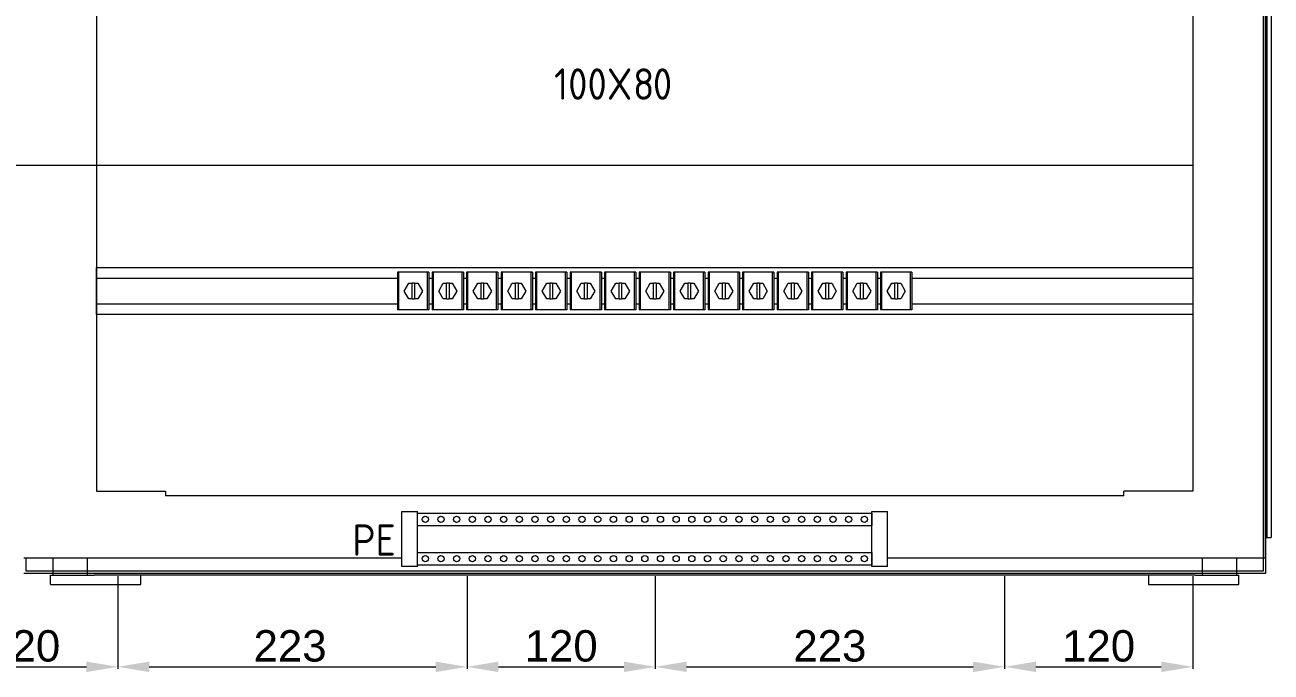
# Model space of a CAD drawing. Header units: millimetres. Extents: x 4962 to 7449, y 754 to 2938.
# Drawn here: x 6655 to 7449, y 754 to 1166 of the extents above; entities that cross this region are included whole.
import ezdxf
from ezdxf.enums import TextEntityAlignment as Align

# ---------------------------------------------------------------- set-up
doc = ezdxf.new("R2010")
doc.units = ezdxf.units.MM
doc.set_wipeout_variables(frame=1)
doc.layers.add('000-PI-Oprema', color=30, linetype='Continuous', lineweight=5)
for name, color, linetype in [('000-PI-ORMAR', 2, 'Continuous'), ('002-PI-Kabelska kanalica', 150, 'Continuous'), ('004-PI-DIN Šina', 3, 'Continuous')]:
    doc.layers.add(name, color=color, linetype=linetype)
doc.styles.add('PI0', font='isocpeur.ttf', dxfattribs={"width": 0.9})
doc.styles.get("Standard").update_dxf_attribs({"font": 'arial.ttf'})

# ---------------------------------------------------------------- blocks, each defined once
blk = doc.blocks.new('3240252_WCC_14-select__2', base_point=(55.67, 813.89))
at = {"layer": '000-PI-Oprema', "color": 7}
for p, q in [((55.67, 837.89), (55.67, 813.89)), ((56.54, 837.89), (55.67, 837.89)), ((74.8, 837.89), (56.54, 837.89)), ((56.54, 813.89), (56.54, 837.89)), ((75.67, 837.89), (74.8, 837.89)), ((74.8, 813.89), (74.8, 837.89)), ((75.67, 837.89), (75.67, 813.89)), ((59.9, 825.89), (62.79, 830.89)), ((62.79, 830.89), (64.87, 830.89)), ((64.87, 820.89), (64.87, 830.89)), ((66.47, 830.89), (64.87, 830.89)), ((66.47, 830.89), (68.56, 830.89)), ((66.47, 830.89), (66.47, 820.89)), ((68.56, 830.89), (71.45, 825.89)), ((62.79, 820.89), (59.9, 825.89)), ((64.87, 820.89), (62.79, 820.89)), ((64.87, 820.89), (66.47, 820.89)), ((68.56, 820.89), (66.47, 820.89)), ((71.45, 825.89), (68.56, 820.89)), ((56.54, 813.89), (55.67, 813.89)), ((74.8, 813.89), (56.54, 813.89)), ((75.67, 813.89), (74.8, 813.89))]:
    blk.add_line(p, q, dxfattribs=at)
blk = doc.blocks.new('Drfsicht1', base_point=(65.67, 825.89))
at = {"color": 0, "linetype": 'ByBlock', "lineweight": 0}
blk.add_wipeout([(55.67, 837.89), (75.67, 837.89), (75.67, 813.89), (55.67, 813.89)], dxfattribs=at).dxf.layer = '000-PI-Oprema'
at = {"layer": '000-PI-Oprema', "color": 0, "linetype": 'ByBlock', "lineweight": 0}
blk.add_blockref('3240252_WCC_14-select__2', (55.67, 813.89), dxfattribs=at)
blk = doc.blocks.new('Uvodnica_ WCC14')
at = {"layer": '000-PI-Oprema', "color": 7}
blk.add_blockref('Drfsicht1', (0, 0), dxfattribs=at)

msp = doc.modelspace()

# ---------------------------------------------------------------- linework, layer by layer
at = {"layer": '000-PI-ORMAR', "color": 0, "linetype": 'ByBlock', "lineweight": 0}
for p, q in [((7444.27, 2810.89), (7444.27, 826.39)), ((7445.77, 2810.89), (7445.77, 826.39)), ((7445.78, 826.39), (7445.78, 2810.89)), ((7446.55, 2790.39), (7446.55, 839.39)), ((7449.27, 2790.39), (7449.27, 839.39)), ((7445.78, 839.39), (7449.27, 839.39)), ((6653.78, 826.39), (7445.78, 826.39)), ((6655.27, 817.89), (6655.27, 826.39)), ((6672.27, 826.39), (6672.27, 815.39)), ((6694.27, 826.39), (6694.27, 815.39)), ((7405.27, 826.39), (7405.27, 815.39)), ((7427.27, 826.39), (7427.27, 815.39)), ((7444.27, 826.39), (7444.27, 817.89)), ((7445.77, 826.39), (7445.77, 816.39)), ((6672.27, 816.39), (6653.77, 816.39)), ((6672.27, 817.89), (6655.27, 817.89)), ((6670.81, 815.39), (6672.27, 815.39)), ((6670.81, 809.39), (6670.81, 815.39)), ((7427.27, 817.89), (6672.27, 817.89)), ((7427.27, 816.39), (6672.27, 816.39)), ((6672.27, 815.39), (6676.53, 815.39)), ((6676.53, 815.39), (6698.64, 815.39)), ((7400.9, 815.39), (6698.64, 815.39)), ((6713.77, 814.76), (6713.77, 755.67)), ((6713.77, 814.76), (6713.77, 755.67)), ((6728.46, 809.39), (6728.46, 815.39)), ((6936.52, 814.76), (6936.52, 755.67)), ((6936.52, 814.76), (6936.52, 755.67)), ((7056.52, 814.76), (7056.52, 755.67)), ((7056.52, 814.76), (7056.52, 755.67)), ((7279.27, 814.76), (7279.27, 755.67)), ((7279.27, 814.76), (7279.27, 755.67)), ((7371.08, 815.39), (7371.08, 809.39)), ((7399.27, 814.76), (7399.27, 755.67)), ((7400.9, 815.39), (7423.01, 815.39)), ((7423.01, 815.39), (7427.27, 815.39)), ((7444.27, 817.89), (7427.27, 817.89)), ((7445.77, 816.39), (7427.27, 816.39)), ((7427.27, 815.39), (7428.73, 815.39)), ((7428.73, 809.39), (7428.73, 815.39)), ((6670.81, 809.39), (6728.46, 809.39)), ((7371.08, 809.39), (7428.73, 809.39)), ((6613.77, 756.92), (6693.77, 756.92)), ((6733.77, 756.92), (6916.52, 756.92)), ((6956.52, 756.92), (7036.52, 756.92)), ((7076.52, 756.92), (7259.27, 756.92)), ((7299.27, 756.92), (7379.27, 756.92))]:
    msp.add_line(p, q, dxfattribs=at)
at = {"layer": '000-PI-ORMAR', "color": 18, "linetype": 'ByBlock', "lineweight": 0, "true_color": 0x000000}
for p, q in [((6700.27, 2758.89), (6700.27, 868.89)), ((7399.27, 2758.89), (7399.27, 868.89)), ((6700.27, 868.89), (6744.27, 868.89)), ((6744.27, 868.89), (6744.27, 865.89)), ((7399.27, 868.89), (7355.27, 868.89)), ((7355.27, 865.89), (7355.27, 868.89)), ((7355.27, 865.89), (6744.27, 865.89))]:
    msp.add_line(p, q, dxfattribs=at)
at = {"layer": '000-PI-ORMAR', "color": 0, "linetype": 'ByBlock'}
for points in [[(6693.77, 760.25), (6693.77, 753.58), (6713.77, 756.92)], [(6733.77, 760.25), (6733.77, 753.58), (6713.77, 756.92)], [(6916.52, 760.25), (6916.52, 753.58), (6936.52, 756.92)], [(6956.52, 760.25), (6956.52, 753.58), (6936.52, 756.92)], [(7036.52, 760.25), (7036.52, 753.58), (7056.52, 756.92)], [(7076.52, 760.25), (7076.52, 753.58), (7056.52, 756.92)], [(7259.27, 760.25), (7259.27, 753.58), (7279.27, 756.92)], [(7299.27, 760.25), (7299.27, 753.58), (7279.27, 756.92)], [(7379.27, 760.25), (7379.27, 753.58), (7399.27, 756.92)]]:
    msp.add_solid(points, dxfattribs=at)
at = {"layer": '002-PI-Kabelska kanalica', "color": 0, "linetype": 'ByBlock', "lineweight": 0}
for p in [(7399.27, 1176.59), (5236.27, 1076.59)]:
    msp.add_line(p, (7399.27, 1076.59), dxfattribs=at)
at = {"layer": '004-PI-DIN Šina', "color": 0, "linetype": 'ByBlock', "lineweight": 0, "ltscale": 0.25}
for p, q in [((6700.27, 1011.35), (7399.27, 1011.35)), ((6700.27, 981.35), (6700.27, 1011.35)), ((7399.27, 1011.35), (7399.27, 981.35)), ((7399.27, 1004.35), (6700.27, 1004.35)), ((6700.27, 988.35), (7399.27, 988.35)), ((7399.27, 981.35), (6700.27, 981.35))]:
    msp.add_line(p, q, dxfattribs=at)

# ---------------------------------------------------------------- texts
at = {"color": 0, "style": 'PI0', "width": 0.9}
for s, p in [('100X', (6991.97, 1118.3)), ('8', (7042.37, 1118.3)), ('0', (7054.97, 1118.3))]:
    msp.add_text(s, height=20, dxfattribs=at).set_placement(p)
at = {"color": 0, "linetype": 'ByBlock', "lineweight": 0, "style": 'PI0', "width": 0.9}
msp.add_text('PE', height=20, dxfattribs=at).set_placement((6877.18, 837.72), align=Align.MIDDLE)
at = {"layer": '000-PI-ORMAR', "color": 0, "linetype": 'ByBlock', "lineweight": 0, "char_height": 20, "attachment_point": 5}
for s, insert in [('120', (6653.77, 770.13)), ('223', (6823.65, 770.14)), ('120', (6996.52, 770.13)), ('223', (7167.9, 770.14)), ('120', (7339.27, 770.13))]:
    msp.add_mtext(s, dxfattribs=dict(at, insert=insert))

# ---------------------------------------------------------------- next in the draw order: block references
msp.add_blockref('Uvodnica_ WCC14', (6902.22, 996.35))

# ---------------------------------------------------------------- next in the draw order: wipeouts: each hides what was drawn before it
at = {"color": 0, "linetype": 'ByBlock', "lineweight": 0}
msp.add_wipeout([(6894.87, 820.88), (6894.87, 855.88), (6904.87, 855.88), (6904.87, 854.88), (7194.67, 854.88), (7194.67, 855.88), (7204.67, 855.88), (7204.67, 820.88), (7194.67, 820.88), (7194.67, 821.88), (6904.87, 821.88), (6904.87, 820.88)], dxfattribs=at)

# ---------------------------------------------------------------- next in the draw order: linework, layer by layer
at = {"color": 0, "linetype": 'ByBlock', "lineweight": 0, "ltscale": 0.25}
for p, q in [((6894.87, 820.88), (6894.87, 855.88)), ((6894.87, 855.88), (6904.87, 855.88)), ((6904.87, 820.88), (6904.87, 855.88)), ((6904.87, 846.88), (6904.87, 854.88)), ((6904.87, 854.88), (7194.67, 854.88)), ((7194.67, 820.88), (7194.67, 855.88)), ((7194.67, 855.88), (7204.67, 855.88)), ((7194.67, 854.88), (7194.67, 846.88)), ((7204.67, 820.88), (7204.67, 855.88)), ((6904.87, 846.88), (7194.67, 846.88)), ((7194.67, 833.38), (7194.67, 843.38)), ((6904.87, 821.88), (6904.87, 829.88)), ((6904.87, 829.88), (7194.67, 829.88)), ((7194.67, 829.88), (7194.67, 821.88)), ((6904.87, 820.88), (6894.87, 820.88)), ((6904.87, 821.88), (7194.67, 821.88)), ((7204.67, 820.88), (7194.67, 820.88))]:
    msp.add_line(p, q, dxfattribs=at)
for centre in [(6909.87, 850.88), (6919.87, 850.88), (6929.87, 850.88), (6939.87, 850.88), (6949.87, 850.88), (6959.87, 850.88), (6969.87, 850.88), (6979.87, 850.88), (6989.87, 850.88), (6999.87, 850.88), (7009.87, 850.88), (7019.87, 850.88), (7029.87, 850.88), (7039.87, 850.88), (7049.87, 850.88), (7059.87, 850.88), (7069.87, 850.88), (7079.87, 850.88), (7089.87, 850.88), (7099.87, 850.88), (7109.87, 850.88), (7119.87, 850.88), (7129.87, 850.88), (7139.87, 850.88), (7149.87, 850.88), (7159.87, 850.88), (7169.87, 850.88), (7179.87, 850.88), (7189.87, 850.88), (6909.87, 825.88), (6919.87, 825.88), (6929.87, 825.88), (6939.87, 825.88), (6949.87, 825.88), (6959.87, 825.88), (6969.87, 825.88), (6979.87, 825.88), (6989.87, 825.88), (6999.87, 825.88), (7009.87, 825.88), (7019.87, 825.88), (7029.87, 825.88), (7039.87, 825.88), (7049.87, 825.88), (7059.87, 825.88), (7069.87, 825.88), (7079.87, 825.88), (7089.87, 825.88), (7099.87, 825.88), (7109.87, 825.88), (7119.87, 825.88), (7129.87, 825.88), (7139.87, 825.88), (7149.87, 825.88), (7159.87, 825.88), (7169.87, 825.88), (7179.87, 825.88), (7189.87, 825.88)]:
    msp.add_circle(centre, 2, dxfattribs=at)

# ---------------------------------------------------------------- next in the draw order: block references
msp.add_blockref('Uvodnica_ WCC14', (6924.22, 996.35))

# ---------------------------------------------------------------- next in the draw order: block references
msp.add_blockref('Uvodnica_ WCC14', (6946.22, 996.35))

# ---------------------------------------------------------------- next in the draw order: block references
msp.add_blockref('Uvodnica_ WCC14', (6968.22, 996.35))

# ---------------------------------------------------------------- next in the draw order: block references
msp.add_blockref('Uvodnica_ WCC14', (6990.22, 996.35))

# ---------------------------------------------------------------- next in the draw order: block references
msp.add_blockref('Uvodnica_ WCC14', (7012.22, 996.35))

# ---------------------------------------------------------------- next in the draw order: block references
msp.add_blockref('Uvodnica_ WCC14', (7034.22, 996.35))

# ---------------------------------------------------------------- next in the draw order: block references
msp.add_blockref('Uvodnica_ WCC14', (7056.22, 996.35))

# ---------------------------------------------------------------- next in the draw order: block references
msp.add_blockref('Uvodnica_ WCC14', (7078.22, 996.35))

# ---------------------------------------------------------------- next in the draw order: block references
msp.add_blockref('Uvodnica_ WCC14', (7100.22, 996.35))

# ---------------------------------------------------------------- next in the draw order: block references
msp.add_blockref('Uvodnica_ WCC14', (7122.22, 996.35))

# ---------------------------------------------------------------- next in the draw order: block references
msp.add_blockref('Uvodnica_ WCC14', (7144.22, 996.35))

# ---------------------------------------------------------------- next in the draw order: block references
msp.add_blockref('Uvodnica_ WCC14', (7166.22, 996.35))

# ---------------------------------------------------------------- next in the draw order: block references
msp.add_blockref('Uvodnica_ WCC14', (7188.22, 996.35))

# ---------------------------------------------------------------- next in the draw order: block references
msp.add_blockref('Uvodnica_ WCC14', (7210.22, 996.35))

doc.saveas('drawing.dxf')
